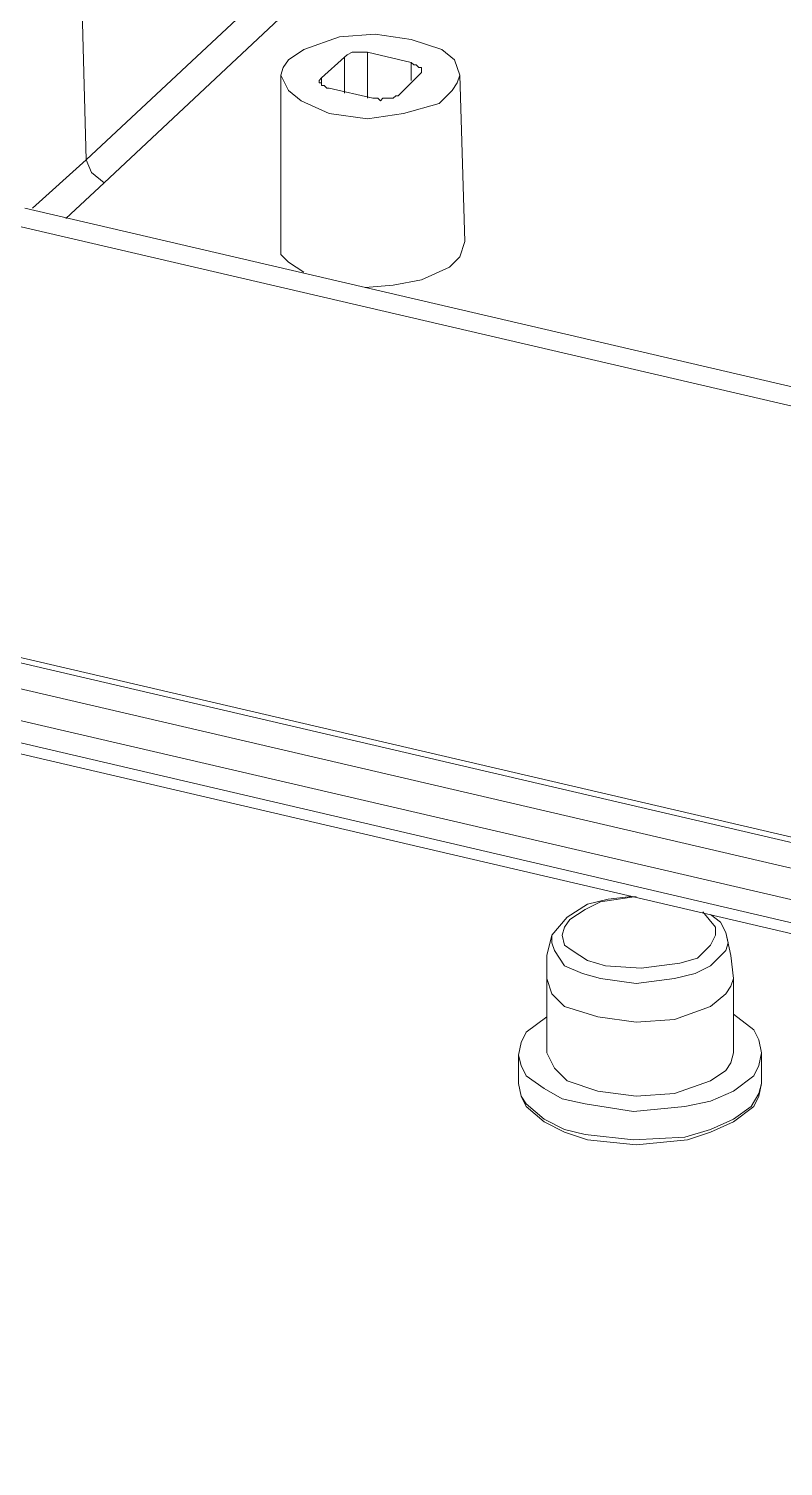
# Model space of a CAD drawing. Header units: centimetres. Extents: x -22.4 to 6.2, y -30.9 to -11.
# Drawn here: x -11.493 to -10.244, y -27.807 to -25.428 of the extents above; entities that cross this region are included whole.
import ezdxf

# ---------------------------------------------------------------- set-up
doc = ezdxf.new("R2010")
doc.units = ezdxf.units.CM
doc.header["$MEASUREMENT"] = 0
doc.layers.add('layer 1', color=7, linetype='Continuous')

msp = doc.modelspace()

# ---------------------------------------------------------------- linework, layer by layer
at = {"layer": 'layer 1', "lineweight": 9}
for points, knots in [([(-21.92211, -30.90598), (-21.92211, -30.90598), (6.24226, -30.90598), (6.24226, -30.90598), (6.24226, -30.90598), (6.24226, -30.90598), (6.24226, -11.33528), (6.24226, -11.33528), (6.24226, -11.33528), (6.24226, -11.33528), (-21.92211, -11.33528), (-21.92211, -11.33528), (-21.92211, -11.33528), (-21.92211, -11.33528), (-21.92211, -30.90598), (-21.92211, -30.90598)], [0, 0, 0, 0, 0.2, 0.2, 0.2, 0.2, 0.4, 0.4, 0.4, 0.4, 0.6, 0.6, 0.6, 0.6, 1, 1, 1, 1]), ([(-10.85992, -24.59514), (-10.85992, -24.59514), (-10.86415, -24.59937), (-10.86415, -24.59937), (-10.86415, -24.59937), (-10.86415, -24.59937), (-10.91072, -24.62901), (-10.91072, -24.62901), (-10.91072, -24.62901), (-10.91072, -24.62901), (-10.94882, -24.66711), (-10.94882, -24.66711), (-10.94882, -24.66711), (-10.94882, -24.66711), (-12.12992, -25.76354), (-12.12992, -25.76354)], [0, 0, 0, 0, 0.2, 0.2, 0.2, 0.2, 0.4, 0.4, 0.4, 0.4, 0.6, 0.6, 0.6, 0.6, 1, 1, 1, 1]), ([(-12.06219, -25.81434), (-12.06219, -25.81434), (-12.05372, -25.78471), (-12.05372, -25.78471), (-12.05372, -25.78471), (-12.05372, -25.78471), (-12.04102, -25.75931), (-12.04102, -25.75931), (-12.04102, -25.75931), (-12.04102, -25.75931), (-11.99869, -25.72121), (-11.99869, -25.72121), (-11.99869, -25.72121), (-11.99869, -25.72121), (-11.91402, -25.64077), (-11.91402, -25.64077), (-11.91402, -25.64077), (-11.91402, -25.64077), (-11.74469, -25.48414), (-11.74469, -25.48414), (-11.74469, -25.48414), (-11.74469, -25.48414), (-11.41025, -25.17087), (-11.41025, -25.17087)], [0, 0, 0, 0, 0.1428571, 0.1428571, 0.1428571, 0.1428571, 0.2857143, 0.2857143, 0.2857143, 0.2857143, 0.4285714, 0.4285714, 0.4285714, 0.4285714, 0.5714286, 0.5714286, 0.5714286, 0.5714286, 0.7142857, 0.7142857, 0.7142857, 0.7142857, 1, 1, 1, 1]), ([(-10.85992, -25.44604), (-10.85992, -25.44604), (-10.91919, -25.43757), (-10.91919, -25.43757), (-10.91919, -25.43757), (-10.91919, -25.43757), (-10.97845, -25.44181), (-10.97845, -25.44181), (-10.97845, -25.44181), (-10.97845, -25.44181), (-11.03772, -25.46297), (-11.03772, -25.46297), (-11.03772, -25.46297), (-11.03772, -25.46297), (-11.06312, -25.47991), (-11.06312, -25.47991), (-11.06312, -25.47991), (-11.06312, -25.47991), (-11.07159, -25.49261), (-11.07159, -25.49261), (-11.07159, -25.49261), (-11.07159, -25.49261), (-11.07582, -25.50531), (-11.07582, -25.50531)], [0, 0, 0, 0, 0.1428571, 0.1428571, 0.1428571, 0.1428571, 0.2857143, 0.2857143, 0.2857143, 0.2857143, 0.4285714, 0.4285714, 0.4285714, 0.4285714, 0.5714286, 0.5714286, 0.5714286, 0.5714286, 0.7142857, 0.7142857, 0.7142857, 0.7142857, 1, 1, 1, 1]), ([(-10.77949, -25.50531), (-10.77949, -25.50531), (-10.78795, -25.47991), (-10.78795, -25.47991), (-10.78795, -25.47991), (-10.78795, -25.47991), (-10.80912, -25.46297), (-10.80912, -25.46297), (-10.80912, -25.46297), (-10.80912, -25.46297), (-10.85992, -25.44604), (-10.85992, -25.44604)], [0, 0, 0, 0, 0.25, 0.25, 0.25, 0.25, 0.5, 0.5, 0.5, 0.5, 1, 1, 1, 1]), ([(-10.93189, -25.46721), (-10.93189, -25.46721), (-10.93612, -25.46721), (-10.93612, -25.46721), (-10.93612, -25.46721), (-10.93612, -25.46721), (-10.94459, -25.46721), (-10.94459, -25.46721), (-10.94459, -25.46721), (-10.94459, -25.46721), (-10.94882, -25.46721), (-10.94882, -25.46721), (-10.94882, -25.46721), (-10.94882, -25.46721), (-10.95305, -25.46721), (-10.95305, -25.46721), (-10.95305, -25.46721), (-10.95305, -25.46721), (-10.95729, -25.46721), (-10.95729, -25.46721), (-10.95729, -25.46721), (-10.95729, -25.46721), (-10.96575, -25.47144), (-10.96575, -25.47144), (-10.96575, -25.47144), (-10.96575, -25.47144), (-10.96999, -25.47567), (-10.96999, -25.47567)], [0, 0, 0, 0, 0.125, 0.125, 0.125, 0.125, 0.25, 0.25, 0.25, 0.25, 0.375, 0.375, 0.375, 0.375, 0.5, 0.5, 0.5, 0.5, 0.625, 0.625, 0.625, 0.625, 0.75, 0.75, 0.75, 0.75, 1, 1, 1, 1]), ([(-10.84722, -25.50531), (-10.84722, -25.50531), (-10.84299, -25.50107), (-10.84299, -25.50107), (-10.84299, -25.50107), (-10.84299, -25.50107), (-10.84299, -25.49684), (-10.84299, -25.49684), (-10.84299, -25.49684), (-10.84299, -25.49684), (-10.84299, -25.49261), (-10.84299, -25.49261), (-10.84299, -25.49261), (-10.84299, -25.49261), (-10.84722, -25.49261), (-10.84722, -25.49261), (-10.84722, -25.49261), (-10.84722, -25.49261), (-10.85145, -25.48837), (-10.85145, -25.48837), (-10.85145, -25.48837), (-10.85145, -25.48837), (-10.85569, -25.48837), (-10.85569, -25.48837), (-10.85569, -25.48837), (-10.85569, -25.48837), (-10.85992, -25.48414), (-10.85992, -25.48414)], [0, 0, 0, 0, 0.125, 0.125, 0.125, 0.125, 0.25, 0.25, 0.25, 0.25, 0.375, 0.375, 0.375, 0.375, 0.5, 0.5, 0.5, 0.5, 0.625, 0.625, 0.625, 0.625, 0.75, 0.75, 0.75, 0.75, 1, 1, 1, 1]), ([(-11.07582, -25.50531), (-11.07582, -25.50531), (-11.06312, -25.53071), (-11.06312, -25.53071), (-11.06312, -25.53071), (-11.06312, -25.53071), (-11.04195, -25.54764), (-11.04195, -25.54764), (-11.04195, -25.54764), (-11.04195, -25.54764), (-10.99539, -25.56881), (-10.99539, -25.56881)], [0, 0, 0, 0, 0.25, 0.25, 0.25, 0.25, 0.5, 0.5, 0.5, 0.5, 1, 1, 1, 1]), ([(-11.00809, -25.50954), (-11.00809, -25.50954), (-11.01232, -25.51377), (-11.01232, -25.51377), (-11.01232, -25.51377), (-11.01232, -25.51377), (-11.01232, -25.51801), (-11.01232, -25.51801), (-11.01232, -25.51801), (-11.01232, -25.51801), (-11.00809, -25.51801), (-11.00809, -25.51801), (-11.00809, -25.51801), (-11.00809, -25.51801), (-11.00809, -25.52224), (-11.00809, -25.52224), (-11.00809, -25.52224), (-11.00809, -25.52224), (-11.00385, -25.52224), (-11.00385, -25.52224), (-11.00385, -25.52224), (-11.00385, -25.52224), (-10.99962, -25.52647), (-10.99962, -25.52647), (-10.99962, -25.52647), (-10.99962, -25.52647), (-10.99539, -25.52647), (-10.99539, -25.52647)], [0, 0, 0, 0, 0.125, 0.125, 0.125, 0.125, 0.25, 0.25, 0.25, 0.25, 0.375, 0.375, 0.375, 0.375, 0.5, 0.5, 0.5, 0.5, 0.625, 0.625, 0.625, 0.625, 0.75, 0.75, 0.75, 0.75, 1, 1, 1, 1]), ([(-10.99539, -25.56881), (-10.99539, -25.56881), (-10.93189, -25.57727), (-10.93189, -25.57727), (-10.93189, -25.57727), (-10.93189, -25.57727), (-10.87262, -25.56881), (-10.87262, -25.56881), (-10.87262, -25.56881), (-10.87262, -25.56881), (-10.81335, -25.55187), (-10.81335, -25.55187), (-10.81335, -25.55187), (-10.81335, -25.55187), (-10.79219, -25.53071), (-10.79219, -25.53071), (-10.79219, -25.53071), (-10.79219, -25.53071), (-10.78372, -25.51801), (-10.78372, -25.51801), (-10.78372, -25.51801), (-10.78372, -25.51801), (-10.77949, -25.50531), (-10.77949, -25.50531)], [0, 0, 0, 0, 0.1428571, 0.1428571, 0.1428571, 0.1428571, 0.2857143, 0.2857143, 0.2857143, 0.2857143, 0.4285714, 0.4285714, 0.4285714, 0.4285714, 0.5714286, 0.5714286, 0.5714286, 0.5714286, 0.7142857, 0.7142857, 0.7142857, 0.7142857, 1, 1, 1, 1]), ([(-10.92342, -25.54341), (-10.92342, -25.54341), (-10.91495, -25.54341), (-10.91495, -25.54341), (-10.91495, -25.54341), (-10.91495, -25.54341), (-10.91072, -25.54764), (-10.91072, -25.54764), (-10.91072, -25.54764), (-10.91072, -25.54764), (-10.90649, -25.54341), (-10.90649, -25.54341), (-10.90649, -25.54341), (-10.90649, -25.54341), (-10.89802, -25.54341), (-10.89802, -25.54341), (-10.89802, -25.54341), (-10.89802, -25.54341), (-10.89379, -25.54341), (-10.89379, -25.54341), (-10.89379, -25.54341), (-10.89379, -25.54341), (-10.88955, -25.54341), (-10.88955, -25.54341), (-10.88955, -25.54341), (-10.88955, -25.54341), (-10.88532, -25.53917), (-10.88532, -25.53917), (-10.88532, -25.53917), (-10.88532, -25.53917), (-10.88109, -25.53917), (-10.88109, -25.53917)], [0, 0, 0, 0, 0.1111111, 0.1111111, 0.1111111, 0.1111111, 0.2222222, 0.2222222, 0.2222222, 0.2222222, 0.3333333, 0.3333333, 0.3333333, 0.3333333, 0.4444444, 0.4444444, 0.4444444, 0.4444444, 0.5555556, 0.5555556, 0.5555556, 0.5555556, 0.6666667, 0.6666667, 0.6666667, 0.6666667, 0.7777778, 0.7777778, 0.7777778, 0.7777778, 1, 1, 1, 1]), ([(-11.36792, -25.68311), (-11.36792, -25.68311), (-11.38909, -25.66617), (-11.38909, -25.66617), (-11.38909, -25.66617), (-11.38909, -25.66617), (-11.39755, -25.64501), (-11.39755, -25.64501)], [0, 0, 0, 0, 0.3333333, 0.3333333, 0.3333333, 0.3333333, 1, 1, 1, 1]), ([(-11.52879, -25.75084), (-11.52879, -25.75084), (-7.90505, -26.59327), (-7.90505, -26.59327), (-7.90505, -26.59327), (-7.90505, -26.59327), (-7.83732, -26.61444), (-7.83732, -26.61444), (-7.83732, -26.61444), (-7.83732, -26.61444), (-7.77382, -26.64407), (-7.77382, -26.64407), (-7.77382, -26.64407), (-7.77382, -26.64407), (-7.71455, -26.68641), (-7.71455, -26.68641), (-7.71455, -26.68641), (-7.71455, -26.68641), (-7.66375, -26.73297), (-7.66375, -26.73297), (-7.66375, -26.73297), (-7.66375, -26.73297), (-7.61719, -26.78801), (-7.61719, -26.78801), (-7.61719, -26.78801), (-7.61719, -26.78801), (-7.57909, -26.85151), (-7.57909, -26.85151), (-7.57909, -26.85151), (-7.57909, -26.85151), (-7.54945, -26.91501), (-7.54945, -26.91501), (-7.54945, -26.91501), (-7.54945, -26.91501), (-7.53252, -26.98697), (-7.53252, -26.98697)], [0, 0, 0, 0, 0.1, 0.1, 0.1, 0.1, 0.2, 0.2, 0.2, 0.2, 0.3, 0.3, 0.3, 0.3, 0.4, 0.4, 0.4, 0.4, 0.5, 0.5, 0.5, 0.5, 0.6, 0.6, 0.6, 0.6, 0.7, 0.7, 0.7, 0.7, 0.8, 0.8, 0.8, 0.8, 1, 1, 1, 1]), ([(-11.07582, -25.78471), (-11.07582, -25.78471), (-11.07582, -25.80164), (-11.07582, -25.80164), (-11.07582, -25.80164), (-11.07582, -25.80164), (-11.06312, -25.81434), (-11.06312, -25.81434), (-11.06312, -25.81434), (-11.06312, -25.81434), (-11.03772, -25.83127), (-11.03772, -25.83127)], [0, 0, 0, 0, 0.25, 0.25, 0.25, 0.25, 0.5, 0.5, 0.5, 0.5, 1, 1, 1, 1]), ([(-10.93612, -25.85667), (-10.93612, -25.85667), (-10.88955, -25.85244), (-10.88955, -25.85244), (-10.88955, -25.85244), (-10.88955, -25.85244), (-10.84299, -25.84397), (-10.84299, -25.84397), (-10.84299, -25.84397), (-10.84299, -25.84397), (-10.79642, -25.82281), (-10.79642, -25.82281), (-10.79642, -25.82281), (-10.79642, -25.82281), (-10.77949, -25.80587), (-10.77949, -25.80587), (-10.77949, -25.80587), (-10.77949, -25.80587), (-10.77102, -25.78047), (-10.77102, -25.78047)], [0, 0, 0, 0, 0.1666667, 0.1666667, 0.1666667, 0.1666667, 0.3333333, 0.3333333, 0.3333333, 0.3333333, 0.5, 0.5, 0.5, 0.5, 0.6666667, 0.6666667, 0.6666667, 0.6666667, 1, 1, 1, 1]), ([(-7.60025, -27.10974), (-7.60025, -27.10974), (-7.61295, -27.16901), (-7.61295, -27.16901), (-7.61295, -27.16901), (-7.61295, -27.16901), (-7.63835, -27.22404), (-7.63835, -27.22404), (-7.63835, -27.22404), (-7.63835, -27.22404), (-7.67645, -27.27061), (-7.67645, -27.27061), (-7.67645, -27.27061), (-7.67645, -27.27061), (-7.72302, -27.30871), (-7.72302, -27.30871), (-7.72302, -27.30871), (-7.72302, -27.30871), (-7.77805, -27.33834), (-7.77805, -27.33834), (-7.77805, -27.33834), (-7.77805, -27.33834), (-7.83732, -27.35103), (-7.83732, -27.35103), (-7.83732, -27.35103), (-7.83732, -27.35103), (-7.89659, -27.35526), (-7.89659, -27.35526), (-7.89659, -27.35526), (-7.89659, -27.35526), (-7.95585, -27.34679), (-7.95585, -27.34679), (-7.95585, -27.34679), (-7.95585, -27.34679), (-11.57535, -26.50437), (-11.57535, -26.50437), (-11.57535, -26.50437), (-11.57535, -26.50437), (-11.64309, -26.48321), (-11.64309, -26.48321), (-11.64309, -26.48321), (-11.64309, -26.48321), (-11.70235, -26.44934), (-11.70235, -26.44934), (-11.70235, -26.44934), (-11.70235, -26.44934), (-11.75315, -26.40701), (-11.75315, -26.40701), (-11.75315, -26.40701), (-11.75315, -26.40701), (-11.79972, -26.35621), (-11.79972, -26.35621), (-11.79972, -26.35621), (-11.79972, -26.35621), (-11.84205, -26.30117), (-11.84205, -26.30117), (-11.84205, -26.30117), (-11.84205, -26.30117), (-11.87169, -26.24191), (-11.87169, -26.24191), (-11.87169, -26.24191), (-11.87169, -26.24191), (-11.89285, -26.17417), (-11.89285, -26.17417), (-11.89285, -26.17417), (-11.89285, -26.17417), (-11.90555, -26.10644), (-11.90555, -26.10644), (-11.90555, -26.10644), (-11.90555, -26.10644), (-12.00292, -26.08527), (-12.00292, -26.08527), (-12.00292, -26.08527), (-12.00292, -26.08527), (-12.09182, -26.04717), (-12.09182, -26.04717), (-12.09182, -26.04717), (-12.09182, -26.04717), (-12.13415, -26.02177), (-12.13415, -26.02177), (-12.13415, -26.02177), (-12.13415, -26.02177), (-12.17225, -25.99214), (-12.17225, -25.99214), (-12.17225, -25.99214), (-12.17225, -25.99214), (-12.20189, -25.94981), (-12.20189, -25.94981), (-12.20189, -25.94981), (-12.20189, -25.94981), (-12.21035, -25.92864), (-12.21035, -25.92864), (-12.21035, -25.92864), (-12.21035, -25.92864), (-12.21459, -25.90324), (-12.21459, -25.90324)], [0, 0, 0, 0, 0.04, 0.04, 0.04, 0.04, 0.08, 0.08, 0.08, 0.08, 0.12, 0.12, 0.12, 0.12, 0.16, 0.16, 0.16, 0.16, 0.2, 0.2, 0.2, 0.2, 0.24, 0.24, 0.24, 0.24, 0.28, 0.28, 0.28, 0.28, 0.32, 0.32, 0.32, 0.32, 0.36, 0.36, 0.36, 0.36, 0.4, 0.4, 0.4, 0.4, 0.44, 0.44, 0.44, 0.44, 0.48, 0.48, 0.48, 0.48, 0.52, 0.52, 0.52, 0.52, 0.56, 0.56, 0.56, 0.56, 0.6, 0.6, 0.6, 0.6, 0.64, 0.64, 0.64, 0.64, 0.68, 0.68, 0.68, 0.68, 0.72, 0.72, 0.72, 0.72, 0.76, 0.76, 0.76, 0.76, 0.8, 0.8, 0.8, 0.8, 0.84, 0.84, 0.84, 0.84, 0.88, 0.88, 0.88, 0.88, 0.92, 0.92, 0.92, 0.92, 1, 1, 1, 1]), ([(-11.56265, -26.46627), (-11.56265, -26.46627), (-11.55842, -26.46627), (-11.55842, -26.46627), (-11.55842, -26.46627), (-11.55842, -26.46627), (-11.55419, -26.46627), (-11.55419, -26.46627), (-11.55419, -26.46627), (-11.55419, -26.46627), (-7.93892, -27.30871), (-7.93892, -27.30871)], [0, 0, 0, 0, 0.25, 0.25, 0.25, 0.25, 0.5, 0.5, 0.5, 0.5, 1, 1, 1, 1]), ([(-10.49585, -26.86421), (-10.49585, -26.86421), (-10.53395, -26.86844), (-10.53395, -26.86844), (-10.53395, -26.86844), (-10.53395, -26.86844), (-10.56782, -26.87691), (-10.56782, -26.87691), (-10.56782, -26.87691), (-10.56782, -26.87691), (-10.60169, -26.89807), (-10.60169, -26.89807), (-10.60169, -26.89807), (-10.60169, -26.89807), (-10.62709, -26.92771), (-10.62709, -26.92771)], [0, 0, 0, 0, 0.2, 0.2, 0.2, 0.2, 0.4, 0.4, 0.4, 0.4, 0.6, 0.6, 0.6, 0.6, 1, 1, 1, 1]), ([(-10.53819, -26.97851), (-10.53819, -26.97851), (-10.56782, -26.97004), (-10.56782, -26.97004), (-10.56782, -26.97004), (-10.56782, -26.97004), (-10.59322, -26.95311), (-10.59322, -26.95311), (-10.59322, -26.95311), (-10.59322, -26.95311), (-10.60592, -26.94464), (-10.60592, -26.94464), (-10.60592, -26.94464), (-10.60592, -26.94464), (-10.61015, -26.92771), (-10.61015, -26.92771), (-10.61015, -26.92771), (-10.61015, -26.92771), (-10.60592, -26.91501), (-10.60592, -26.91501), (-10.60592, -26.91501), (-10.60592, -26.91501), (-10.59745, -26.90231), (-10.59745, -26.90231), (-10.59745, -26.90231), (-10.59745, -26.90231), (-10.57205, -26.88537), (-10.57205, -26.88537), (-10.57205, -26.88537), (-10.57205, -26.88537), (-10.54665, -26.87267), (-10.54665, -26.87267), (-10.54665, -26.87267), (-10.54665, -26.87267), (-10.48739, -26.86421), (-10.48739, -26.86421)], [0, 0, 0, 0, 0.1, 0.1, 0.1, 0.1, 0.2, 0.2, 0.2, 0.2, 0.3, 0.3, 0.3, 0.3, 0.4, 0.4, 0.4, 0.4, 0.5, 0.5, 0.5, 0.5, 0.6, 0.6, 0.6, 0.6, 0.7, 0.7, 0.7, 0.7, 0.8, 0.8, 0.8, 0.8, 1, 1, 1, 1]), ([(-10.37732, -26.88961), (-10.37732, -26.88961), (-10.35615, -26.91501), (-10.35615, -26.91501), (-10.35615, -26.91501), (-10.35615, -26.91501), (-10.35615, -26.92771), (-10.35615, -26.92771), (-10.35615, -26.92771), (-10.35615, -26.92771), (-10.36462, -26.94464), (-10.36462, -26.94464), (-10.36462, -26.94464), (-10.36462, -26.94464), (-10.38579, -26.96581), (-10.38579, -26.96581), (-10.38579, -26.96581), (-10.38579, -26.96581), (-10.41542, -26.97427), (-10.41542, -26.97427), (-10.41542, -26.97427), (-10.41542, -26.97427), (-10.47892, -26.98274), (-10.47892, -26.98274), (-10.47892, -26.98274), (-10.47892, -26.98274), (-10.53819, -26.97851), (-10.53819, -26.97851)], [0, 0, 0, 0, 0.125, 0.125, 0.125, 0.125, 0.25, 0.25, 0.25, 0.25, 0.375, 0.375, 0.375, 0.375, 0.5, 0.5, 0.5, 0.5, 0.625, 0.625, 0.625, 0.625, 0.75, 0.75, 0.75, 0.75, 1, 1, 1, 1]), ([(-10.33922, -26.92347), (-10.33922, -26.92347), (-10.34769, -26.90654), (-10.34769, -26.90654), (-10.34769, -26.90654), (-10.34769, -26.90654), (-10.36462, -26.89384), (-10.36462, -26.89384)], [0, 0, 0, 0, 0.3333333, 0.3333333, 0.3333333, 0.3333333, 1, 1, 1, 1]), ([(-10.62709, -26.92771), (-10.62709, -26.92771), (-10.63555, -26.96157), (-10.63555, -26.96157), (-10.63555, -26.96157), (-10.63555, -26.96157), (-10.63555, -26.99967), (-10.63555, -26.99967)], [0, 0, 0, 0, 0.3333333, 0.3333333, 0.3333333, 0.3333333, 1, 1, 1, 1]), ([(-10.54665, -26.99967), (-10.54665, -26.99967), (-10.57629, -26.99121), (-10.57629, -26.99121), (-10.57629, -26.99121), (-10.57629, -26.99121), (-10.60592, -26.97851), (-10.60592, -26.97851), (-10.60592, -26.97851), (-10.60592, -26.97851), (-10.62285, -26.95311), (-10.62285, -26.95311), (-10.62285, -26.95311), (-10.62285, -26.95311), (-10.62709, -26.94041), (-10.62709, -26.94041), (-10.62709, -26.94041), (-10.62709, -26.94041), (-10.62709, -26.92771), (-10.62709, -26.92771)], [0, 0, 0, 0, 0.1666667, 0.1666667, 0.1666667, 0.1666667, 0.3333333, 0.3333333, 0.3333333, 0.3333333, 0.5, 0.5, 0.5, 0.5, 0.6666667, 0.6666667, 0.6666667, 0.6666667, 1, 1, 1, 1]), ([(-10.33922, -26.92347), (-10.33922, -26.92347), (-10.33499, -26.94041), (-10.33499, -26.94041), (-10.33499, -26.94041), (-10.33499, -26.94041), (-10.33922, -26.95311), (-10.33922, -26.95311), (-10.33922, -26.95311), (-10.33922, -26.95311), (-10.36462, -26.97851), (-10.36462, -26.97851), (-10.36462, -26.97851), (-10.36462, -26.97851), (-10.39002, -26.99121), (-10.39002, -26.99121), (-10.39002, -26.99121), (-10.39002, -26.99121), (-10.42389, -26.99967), (-10.42389, -26.99967), (-10.42389, -26.99967), (-10.42389, -26.99967), (-10.48739, -27.00814), (-10.48739, -27.00814), (-10.48739, -27.00814), (-10.48739, -27.00814), (-10.54665, -26.99967), (-10.54665, -26.99967)], [0, 0, 0, 0, 0.125, 0.125, 0.125, 0.125, 0.25, 0.25, 0.25, 0.25, 0.375, 0.375, 0.375, 0.375, 0.5, 0.5, 0.5, 0.5, 0.625, 0.625, 0.625, 0.625, 0.75, 0.75, 0.75, 0.75, 1, 1, 1, 1]), ([(-10.32652, -26.99967), (-10.32652, -26.99967), (-10.33075, -26.96157), (-10.33075, -26.96157), (-10.33075, -26.96157), (-10.33075, -26.96157), (-10.33922, -26.92347), (-10.33922, -26.92347)], [0, 0, 0, 0, 0.3333333, 0.3333333, 0.3333333, 0.3333333, 1, 1, 1, 1]), ([(-10.63555, -26.99967), (-10.63555, -26.99967), (-10.62709, -27.02507), (-10.62709, -27.02507), (-10.62709, -27.02507), (-10.62709, -27.02507), (-10.60592, -27.04624), (-10.60592, -27.04624), (-10.60592, -27.04624), (-10.60592, -27.04624), (-10.55089, -27.06317), (-10.55089, -27.06317)], [0, 0, 0, 0, 0.25, 0.25, 0.25, 0.25, 0.5, 0.5, 0.5, 0.5, 1, 1, 1, 1]), ([(-10.32652, -26.99967), (-10.32652, -26.99967), (-10.33075, -27.01237), (-10.33075, -27.01237), (-10.33075, -27.01237), (-10.33075, -27.01237), (-10.33922, -27.02507), (-10.33922, -27.02507), (-10.33922, -27.02507), (-10.33922, -27.02507), (-10.36462, -27.04624), (-10.36462, -27.04624), (-10.36462, -27.04624), (-10.36462, -27.04624), (-10.42389, -27.06741), (-10.42389, -27.06741), (-10.42389, -27.06741), (-10.42389, -27.06741), (-10.48739, -27.07164), (-10.48739, -27.07164), (-10.48739, -27.07164), (-10.48739, -27.07164), (-10.55089, -27.06317), (-10.55089, -27.06317)], [0, 0, 0, 0, 0.1428571, 0.1428571, 0.1428571, 0.1428571, 0.2857143, 0.2857143, 0.2857143, 0.2857143, 0.4285714, 0.4285714, 0.4285714, 0.4285714, 0.5714286, 0.5714286, 0.5714286, 0.5714286, 0.7142857, 0.7142857, 0.7142857, 0.7142857, 1, 1, 1, 1]), ([(-10.63555, -27.06317), (-10.63555, -27.06317), (-10.66942, -27.08857), (-10.66942, -27.08857), (-10.66942, -27.08857), (-10.66942, -27.08857), (-10.67789, -27.10551), (-10.67789, -27.10551), (-10.67789, -27.10551), (-10.67789, -27.10551), (-10.68212, -27.12667), (-10.68212, -27.12667)], [0, 0, 0, 0, 0.25, 0.25, 0.25, 0.25, 0.5, 0.5, 0.5, 0.5, 1, 1, 1, 1]), ([(-10.32652, -27.05894), (-10.32652, -27.05894), (-10.29265, -27.08434), (-10.29265, -27.08434), (-10.29265, -27.08434), (-10.29265, -27.08434), (-10.28419, -27.10127), (-10.28419, -27.10127), (-10.28419, -27.10127), (-10.28419, -27.10127), (-10.27995, -27.12244), (-10.27995, -27.12244)], [0, 0, 0, 0, 0.25, 0.25, 0.25, 0.25, 0.5, 0.5, 0.5, 0.5, 1, 1, 1, 1]), ([(-10.68212, -27.12667), (-10.68212, -27.12667), (-10.67789, -27.14361), (-10.67789, -27.14361), (-10.67789, -27.14361), (-10.67789, -27.14361), (-10.66942, -27.16054), (-10.66942, -27.16054), (-10.66942, -27.16054), (-10.66942, -27.16054), (-10.63979, -27.18171), (-10.63979, -27.18171), (-10.63979, -27.18171), (-10.63979, -27.18171), (-10.61015, -27.19864), (-10.61015, -27.19864), (-10.61015, -27.19864), (-10.61015, -27.19864), (-10.57205, -27.20711), (-10.57205, -27.20711)], [0, 0, 0, 0, 0.1666667, 0.1666667, 0.1666667, 0.1666667, 0.3333333, 0.3333333, 0.3333333, 0.3333333, 0.5, 0.5, 0.5, 0.5, 0.6666667, 0.6666667, 0.6666667, 0.6666667, 1, 1, 1, 1]), ([(-10.63555, -27.12244), (-10.63555, -27.12244), (-10.62285, -27.14784), (-10.62285, -27.14784), (-10.62285, -27.14784), (-10.62285, -27.14784), (-10.60169, -27.16901), (-10.60169, -27.16901), (-10.60169, -27.16901), (-10.60169, -27.16901), (-10.55089, -27.18594), (-10.55089, -27.18594)], [0, 0, 0, 0, 0.25, 0.25, 0.25, 0.25, 0.5, 0.5, 0.5, 0.5, 1, 1, 1, 1]), ([(-10.27995, -27.12244), (-10.27995, -27.12244), (-10.28419, -27.14361), (-10.28419, -27.14361), (-10.28419, -27.14361), (-10.28419, -27.14361), (-10.29265, -27.16054), (-10.29265, -27.16054), (-10.29265, -27.16054), (-10.29265, -27.16054), (-10.32652, -27.18594), (-10.32652, -27.18594), (-10.32652, -27.18594), (-10.32652, -27.18594), (-10.36462, -27.20287), (-10.36462, -27.20287), (-10.36462, -27.20287), (-10.36462, -27.20287), (-10.40695, -27.21134), (-10.40695, -27.21134), (-10.40695, -27.21134), (-10.40695, -27.21134), (-10.49162, -27.21981), (-10.49162, -27.21981), (-10.49162, -27.21981), (-10.49162, -27.21981), (-10.57205, -27.20711), (-10.57205, -27.20711)], [0, 0, 0, 0, 0.125, 0.125, 0.125, 0.125, 0.25, 0.25, 0.25, 0.25, 0.375, 0.375, 0.375, 0.375, 0.5, 0.5, 0.5, 0.5, 0.625, 0.625, 0.625, 0.625, 0.75, 0.75, 0.75, 0.75, 1, 1, 1, 1]), ([(-10.32652, -27.12244), (-10.32652, -27.12244), (-10.33075, -27.13937), (-10.33075, -27.13937), (-10.33075, -27.13937), (-10.33075, -27.13937), (-10.33922, -27.15207), (-10.33922, -27.15207), (-10.33922, -27.15207), (-10.33922, -27.15207), (-10.36462, -27.16901), (-10.36462, -27.16901), (-10.36462, -27.16901), (-10.36462, -27.16901), (-10.42389, -27.19017), (-10.42389, -27.19017), (-10.42389, -27.19017), (-10.42389, -27.19017), (-10.48739, -27.19441), (-10.48739, -27.19441), (-10.48739, -27.19441), (-10.48739, -27.19441), (-10.55089, -27.18594), (-10.55089, -27.18594)], [0, 0, 0, 0, 0.1428571, 0.1428571, 0.1428571, 0.1428571, 0.2857143, 0.2857143, 0.2857143, 0.2857143, 0.4285714, 0.4285714, 0.4285714, 0.4285714, 0.5714286, 0.5714286, 0.5714286, 0.5714286, 0.7142857, 0.7142857, 0.7142857, 0.7142857, 1, 1, 1, 1]), ([(-10.68212, -27.17324), (-10.68212, -27.17324), (-10.67789, -27.19441), (-10.67789, -27.19441), (-10.67789, -27.19441), (-10.67789, -27.19441), (-10.66942, -27.20711), (-10.66942, -27.20711), (-10.66942, -27.20711), (-10.66942, -27.20711), (-10.63979, -27.23251), (-10.63979, -27.23251), (-10.63979, -27.23251), (-10.63979, -27.23251), (-10.60592, -27.24944), (-10.60592, -27.24944), (-10.60592, -27.24944), (-10.60592, -27.24944), (-10.57205, -27.25791), (-10.57205, -27.25791)], [0, 0, 0, 0, 0.1666667, 0.1666667, 0.1666667, 0.1666667, 0.3333333, 0.3333333, 0.3333333, 0.3333333, 0.5, 0.5, 0.5, 0.5, 0.6666667, 0.6666667, 0.6666667, 0.6666667, 1, 1, 1, 1]), ([(-10.68212, -27.17324), (-10.68212, -27.17324), (-10.67789, -27.19441), (-10.67789, -27.19441), (-10.67789, -27.19441), (-10.67789, -27.19441), (-10.66942, -27.21134), (-10.66942, -27.21134), (-10.66942, -27.21134), (-10.66942, -27.21134), (-10.63979, -27.23674), (-10.63979, -27.23674), (-10.63979, -27.23674), (-10.63979, -27.23674), (-10.60592, -27.25367), (-10.60592, -27.25367), (-10.60592, -27.25367), (-10.60592, -27.25367), (-10.56782, -27.26637), (-10.56782, -27.26637), (-10.56782, -27.26637), (-10.56782, -27.26637), (-10.48739, -27.27484), (-10.48739, -27.27484), (-10.48739, -27.27484), (-10.48739, -27.27484), (-10.40272, -27.26637), (-10.40272, -27.26637), (-10.40272, -27.26637), (-10.40272, -27.26637), (-10.36462, -27.25367), (-10.36462, -27.25367), (-10.36462, -27.25367), (-10.36462, -27.25367), (-10.32652, -27.23674), (-10.32652, -27.23674), (-10.32652, -27.23674), (-10.32652, -27.23674), (-10.29265, -27.21134), (-10.29265, -27.21134), (-10.29265, -27.21134), (-10.29265, -27.21134), (-10.28419, -27.19441), (-10.28419, -27.19441), (-10.28419, -27.19441), (-10.28419, -27.19441), (-10.27995, -27.17324), (-10.27995, -27.17324)], [0, 0, 0, 0, 0.0769231, 0.0769231, 0.0769231, 0.0769231, 0.1538462, 0.1538462, 0.1538462, 0.1538462, 0.2307692, 0.2307692, 0.2307692, 0.2307692, 0.3076923, 0.3076923, 0.3076923, 0.3076923, 0.3846154, 0.3846154, 0.3846154, 0.3846154, 0.4615385, 0.4615385, 0.4615385, 0.4615385, 0.5384615, 0.5384615, 0.5384615, 0.5384615, 0.6153846, 0.6153846, 0.6153846, 0.6153846, 0.6923077, 0.6923077, 0.6923077, 0.6923077, 0.7692308, 0.7692308, 0.7692308, 0.7692308, 0.8461538, 0.8461538, 0.8461538, 0.8461538, 1, 1, 1, 1]), ([(-10.57205, -27.25791), (-10.57205, -27.25791), (-10.49162, -27.26637), (-10.49162, -27.26637), (-10.49162, -27.26637), (-10.49162, -27.26637), (-10.40695, -27.26214), (-10.40695, -27.26214), (-10.40695, -27.26214), (-10.40695, -27.26214), (-10.36462, -27.24944), (-10.36462, -27.24944), (-10.36462, -27.24944), (-10.36462, -27.24944), (-10.32652, -27.23251), (-10.32652, -27.23251), (-10.32652, -27.23251), (-10.32652, -27.23251), (-10.29689, -27.21134), (-10.29689, -27.21134), (-10.29689, -27.21134), (-10.29689, -27.21134), (-10.28419, -27.19017), (-10.28419, -27.19017), (-10.28419, -27.19017), (-10.28419, -27.19017), (-10.27995, -27.17324), (-10.27995, -27.17324)], [0, 0, 0, 0, 0.125, 0.125, 0.125, 0.125, 0.25, 0.25, 0.25, 0.25, 0.375, 0.375, 0.375, 0.375, 0.5, 0.5, 0.5, 0.5, 0.625, 0.625, 0.625, 0.625, 0.75, 0.75, 0.75, 0.75, 1, 1, 1, 1])]:
    msp.add_open_spline(points, degree=3, knots=knots, dxfattribs=at)
for points in [[(-11.39755, -25.64501), (-11.39755, -25.64501), (-10.75832, -25.04811), (-10.75832, -25.04811)], [(-11.36792, -25.68311), (-11.36792, -25.68311), (-10.76255, -25.11584), (-10.76255, -25.11584)], [(-11.39755, -25.64501), (-11.39755, -25.64501), (-11.41025, -25.17087), (-11.41025, -25.17087)], [(-10.93189, -25.46721), (-10.93189, -25.46721), (-10.85992, -25.48414), (-10.85992, -25.48414)], [(-10.93189, -25.54341), (-10.93189, -25.54341), (-10.93189, -25.46721), (-10.93189, -25.46721)], [(-11.00809, -25.50954), (-11.00809, -25.50954), (-10.96999, -25.47567), (-10.96999, -25.47567)], [(-10.96999, -25.53494), (-10.96999, -25.53494), (-10.96999, -25.47567), (-10.96999, -25.47567)], [(-10.85992, -25.51377), (-10.85992, -25.51377), (-10.85992, -25.48414), (-10.85992, -25.48414)], [(-11.07582, -25.78471), (-11.07582, -25.78471), (-11.07582, -25.50531), (-11.07582, -25.50531)], [(-11.00809, -25.52224), (-11.00809, -25.52224), (-11.00809, -25.50954), (-11.00809, -25.50954)], [(-10.84722, -25.50531), (-10.84722, -25.50531), (-10.88109, -25.53917), (-10.88109, -25.53917)], [(-10.77102, -25.78047), (-10.77102, -25.78047), (-10.77949, -25.50531), (-10.77949, -25.50531)], [(-10.92342, -25.54341), (-10.92342, -25.54341), (-10.99539, -25.52647), (-10.99539, -25.52647)], [(-11.48645, -25.72544), (-11.48645, -25.72544), (-11.39755, -25.64501), (-11.39755, -25.64501)], [(-11.43142, -25.74237), (-11.43142, -25.74237), (-11.36792, -25.68311), (-11.36792, -25.68311)], [(-7.87965, -26.56787), (-7.87965, -26.56787), (-11.49915, -25.72544), (-11.49915, -25.72544)], [(-7.93469, -27.30024), (-7.93469, -27.30024), (-11.55419, -26.45781), (-11.55419, -26.45781)], [(-7.60872, -27.47803), (-7.60872, -27.47803), (-11.93095, -26.47474), (-11.93095, -26.47474)], [(-7.60449, -27.52036), (-7.60449, -27.52036), (-11.92249, -26.51284), (-11.92249, -26.51284)], [(-11.89285, -26.53824), (-11.89285, -26.53824), (-7.57062, -27.54576), (-7.57062, -27.54576)], [(-10.63555, -27.12244), (-10.63555, -27.12244), (-10.63555, -26.99967), (-10.63555, -26.99967)], [(-10.32652, -27.12244), (-10.32652, -27.12244), (-10.32652, -26.99967), (-10.32652, -26.99967)], [(-10.68212, -27.17324), (-10.68212, -27.17324), (-10.68212, -27.12667), (-10.68212, -27.12667)], [(-10.27995, -27.17324), (-10.27995, -27.17324), (-10.27995, -27.12244), (-10.27995, -27.12244)]]:
    msp.add_open_spline(points, degree=3, dxfattribs=at)

doc.saveas('drawing.dxf')
